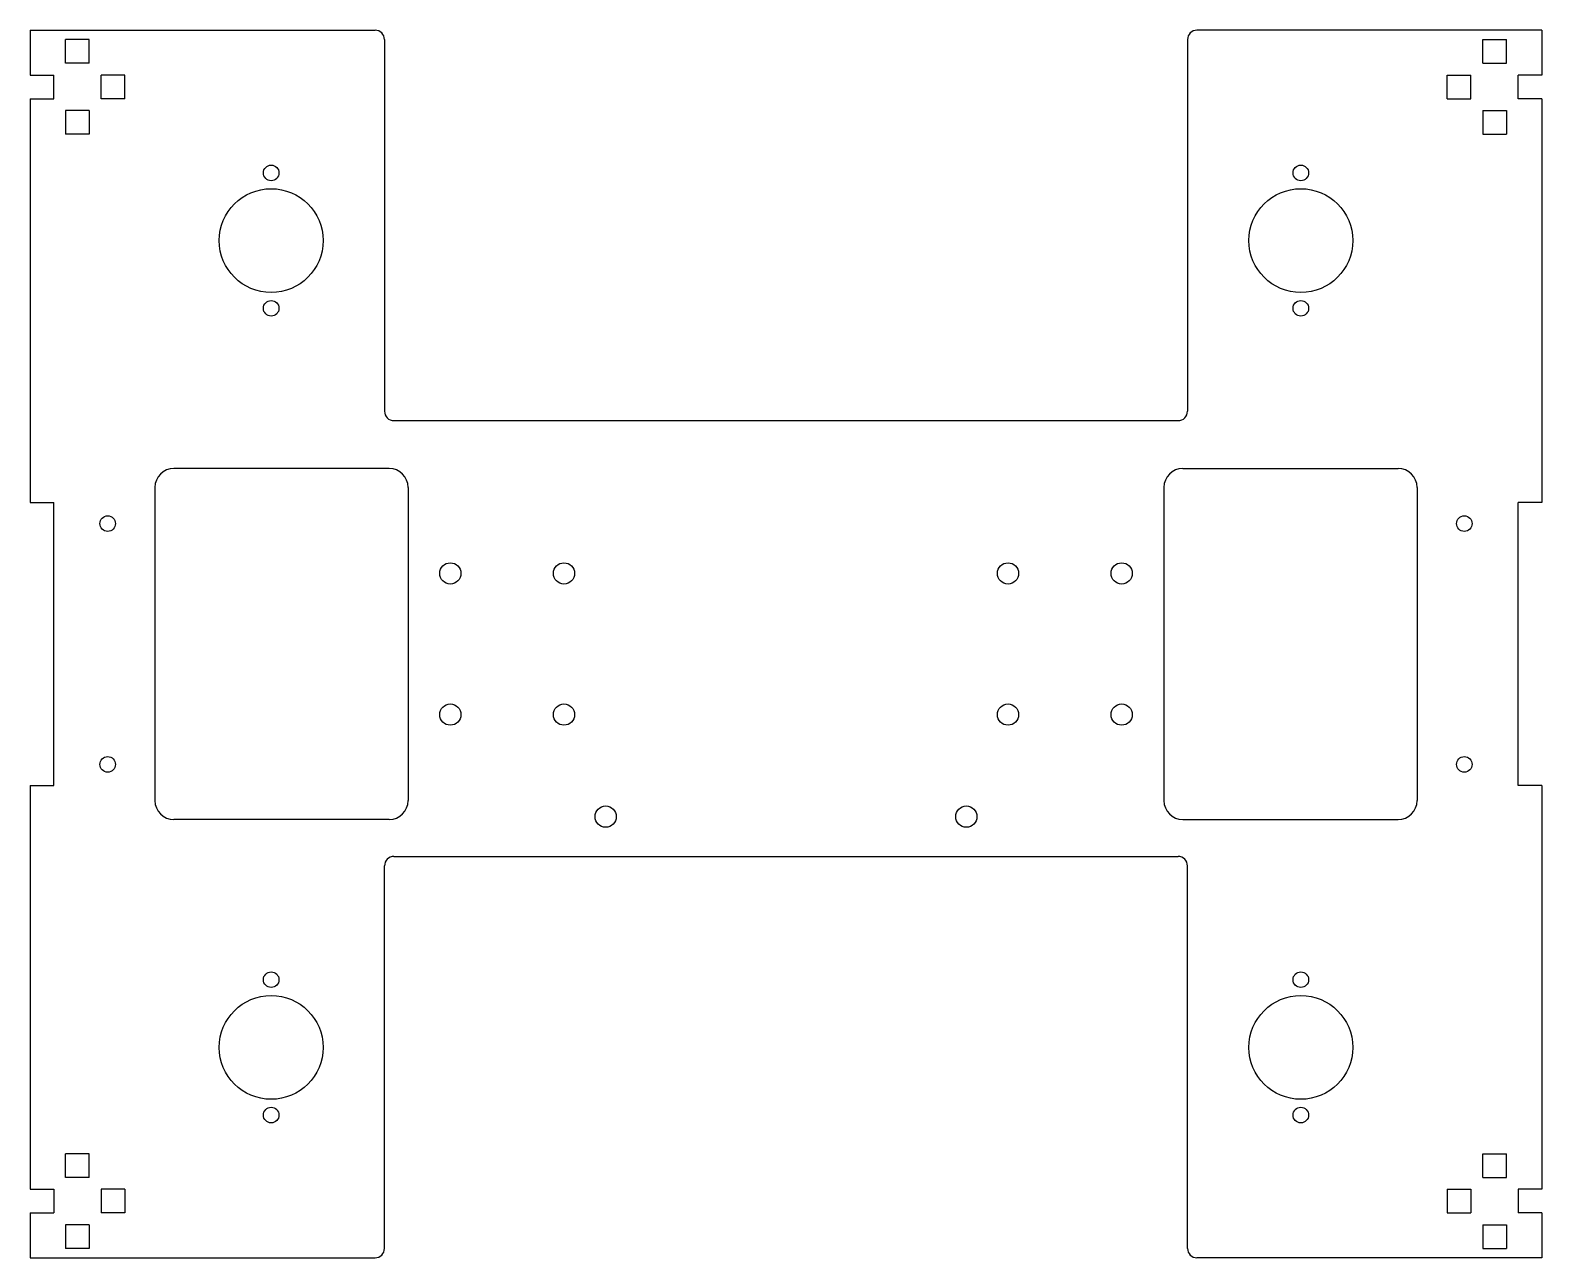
# Model space of a CAD drawing. Header units: millimetres. Extents: x -160 to 160, y -105 to 155.
import ezdxf

# ---------------------------------------------------------------- set-up
doc = ezdxf.new("R2010")
doc.units = ezdxf.units.MM

msp = doc.modelspace()

# ---------------------------------------------------------------- linework, layer by layer
at = {"color": 7, "linetype": 'Continuous', "lineweight": 25}
for p, q in [((-160, 155), (-160, 145.5)), ((-160, 155), (-87, 155)), ((160, 155), (87, 155)), ((160, 155), (160, 145.5)), ((-147.5, 153), (-152.5, 153)), ((-152.5, 148), (-152.5, 153)), ((-147.5, 148), (-147.5, 153)), ((-85, 153), (-85, 74.31)), ((85, 153), (85, 74.31)), ((147.5, 153), (152.5, 153)), ((147.5, 148), (147.5, 153)), ((152.5, 148), (152.5, 153)), ((-147.5, 148), (-152.5, 148)), ((147.5, 148), (152.5, 148)), ((-160, 145.5), (-155, 145.5)), ((-155, 140.5), (-155, 145.5)), ((-140, 145.5), (-145, 145.5)), ((-145, 140.5), (-145, 145.5)), ((-140, 140.5), (-140, 145.5)), ((140, 145.5), (145, 145.5)), ((140, 140.5), (140, 145.5)), ((145, 140.5), (145, 145.5)), ((160, 145.5), (155, 145.5)), ((155, 140.5), (155, 145.5)), ((-160, 140.5), (-160, 55)), ((-160, 140.5), (-155, 140.5)), ((-152.5, 138), (-152.5, 133)), ((-147.5, 138), (-152.5, 138)), ((-147.5, 138), (-147.5, 133)), ((-140, 140.5), (-145, 140.5)), ((140, 140.5), (145, 140.5)), ((147.5, 138), (147.5, 133)), ((147.5, 138), (152.5, 138)), ((152.5, 138), (152.5, 133)), ((160, 140.5), (155, 140.5)), ((160, 140.5), (160, 55)), ((-147.5, 133), (-152.5, 133)), ((147.5, 133), (152.5, 133)), ((-83, 72.31), (83, 72.31)), ((-84, 62.17), (-129.6, 62.17)), ((84, 62.17), (129.6, 62.17)), ((-133.6, 58.17), (-133.6, -8.17)), ((-80, 58.17), (-80, -8.17)), ((80, 58.17), (80, -8.17)), ((133.6, 58.17), (133.6, -8.17)), ((-160, 55), (-155, 55)), ((-155, -5), (-155, 55)), ((160, 55), (155, 55)), ((155, -5), (155, 55)), ((-160, -5), (-160, -90.5)), ((-160, -5), (-155, -5)), ((160, -5), (155, -5)), ((160, -5), (160, -90.5)), ((-84, -12.17), (-129.6, -12.17)), ((84, -12.17), (129.6, -12.17)), ((-85, -103), (-85, -22)), ((-83, -20), (83, -20)), ((85, -103), (85, -22)), ((-147.5, -83), (-152.5, -83)), ((-152.5, -88), (-152.5, -83)), ((-147.5, -88), (-147.5, -83)), ((147.5, -83), (152.5, -83)), ((147.5, -88), (147.5, -83)), ((152.5, -88), (152.5, -83)), ((-147.5, -88), (-152.5, -88)), ((147.5, -88), (152.5, -88)), ((-160, -90.5), (-155, -90.5)), ((-155, -90.5), (-155, -95.5)), ((-145, -90.5), (-145, -95.5)), ((-140, -90.5), (-145, -90.5)), ((-140, -90.5), (-140, -95.5)), ((140, -90.5), (140, -95.5)), ((140, -90.5), (145, -90.5)), ((145, -90.5), (145, -95.5)), ((160, -90.5), (155, -90.5)), ((155, -90.5), (155, -95.5)), ((-160, -95.5), (-160, -105)), ((-160, -95.5), (-155, -95.5)), ((-140, -95.5), (-145, -95.5)), ((140, -95.5), (145, -95.5)), ((160, -95.5), (155, -95.5)), ((160, -95.5), (160, -105)), ((-152.5, -98), (-152.5, -103)), ((-147.5, -98), (-152.5, -98)), ((-147.5, -98), (-147.5, -103)), ((147.5, -98), (147.5, -103)), ((147.5, -98), (152.5, -98)), ((152.5, -98), (152.5, -103)), ((-160, -105), (-87, -105)), ((-147.5, -103), (-152.5, -103)), ((160, -105), (87, -105)), ((147.5, -103), (152.5, -103))]:
    msp.add_line(p, q, dxfattribs=at)
for centre, radius in [((-108.99, 124.77), 1.65), ((108.99, 124.77), 1.65), ((-108.99, 110.44), 11), ((108.99, 110.44), 11), ((-108.99, 96.1), 1.65), ((108.99, 96.1), 1.65), ((-143.6, 50.5), 1.65), ((143.6, 50.5), 1.65), ((-71.06, 39.95), 2.25), ((-47, 39.95), 2.25), ((47, 39.95), 2.25), ((71.06, 39.95), 2.25), ((-71.06, 10.05), 2.25), ((-47, 10.05), 2.25), ((47, 10.05), 2.25), ((71.06, 10.05), 2.25), ((-143.6, -0.5), 1.65), ((143.6, -0.5), 1.65), ((-38.18, -11.56), 2.25), ((38.18, -11.56), 2.25), ((-108.99, -46.1), 1.65), ((108.99, -46.1), 1.65), ((-108.99, -60.44), 11), ((108.99, -60.44), 11), ((-108.99, -74.77), 1.65), ((108.99, -74.77), 1.65)]:
    msp.add_circle(centre, radius, dxfattribs=at)
for centre, radius, start, end in [((-87, 153), 2, 0, 90), ((87, 153), 2, 90, 180), ((-83, 74.31), 2, 180, 270), ((83, 74.31), 2, 270, 0), ((-129.6, 58.17), 4, 90, 180), ((-84, 58.17), 4, 0, 90), ((84, 58.17), 4, 90, 180), ((129.6, 58.17), 4, 0, 90), ((-129.6, -8.17), 4, 180, 270), ((-84, -8.17), 4, 270, 0), ((84, -8.17), 4, 180, 270), ((129.6, -8.17), 4, 270, 0), ((-83, -22), 2, 90, 180), ((83, -22), 2, 0, 90), ((-87, -103), 2, 270, 0), ((87, -103), 2, 180, 270)]:
    msp.add_arc(centre, radius, start, end, dxfattribs=at)

doc.saveas('drawing.dxf')
